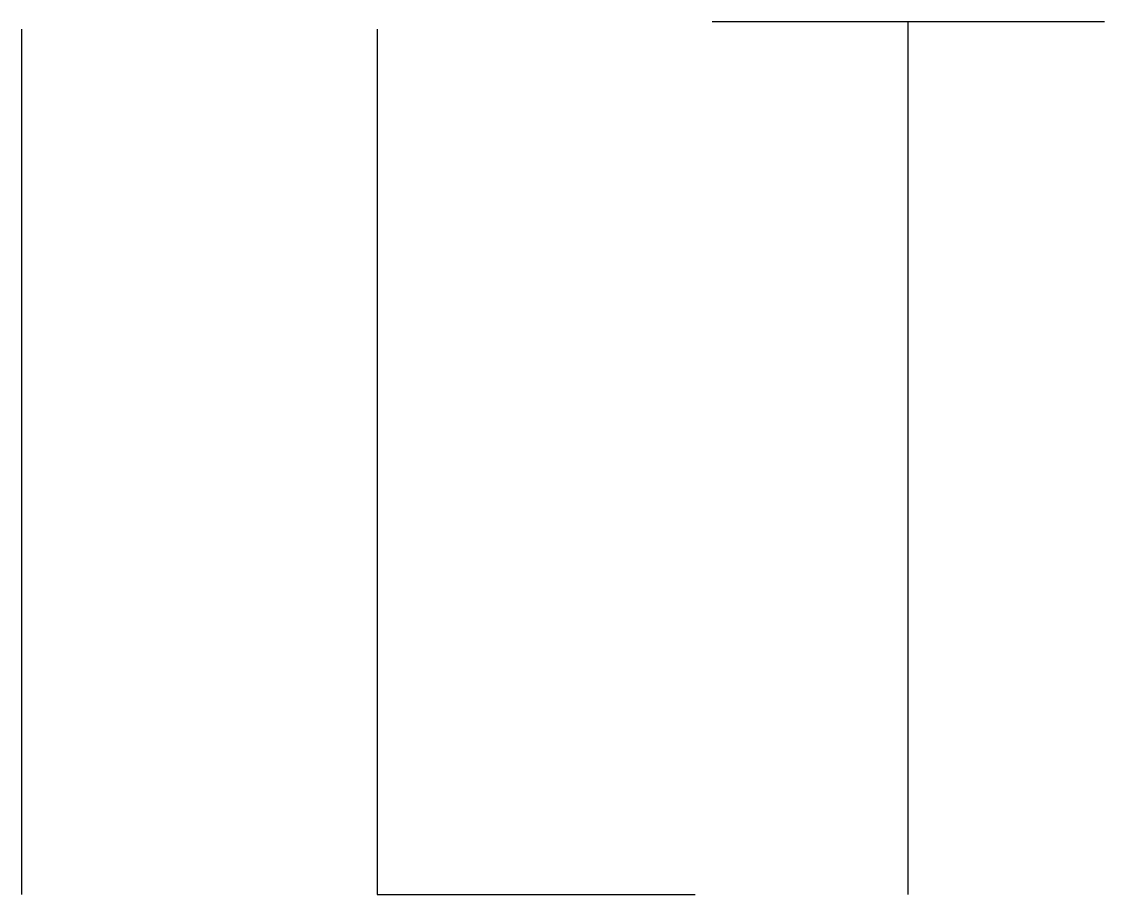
# Model space of a CAD drawing. Extents: x -7.2 to 14.7, y -8.8 to 8.9.
import ezdxf

# ---------------------------------------------------------------- set-up
doc = ezdxf.new("R2010")
doc.units = 0
doc.header["$MEASUREMENT"] = 0
doc.layers.add('FIACAOELETRICA', color=1, linetype='CONTINUOUS')

msp = doc.modelspace()

# ---------------------------------------------------------------- linework, layer by layer
at = {"layer": 'FIACAOELETRICA'}
for p, q in [((14.738, 8.917), (6.792, 8.917)), ((10.765, -8.767), (10.765, 8.917)), ((-7.203, 8.767), (-7.203, -8.767)), ((0, 8.767), (0, -8.767)), ((0, -8.767), (6.447, -8.767))]:
    msp.add_line(p, q, dxfattribs=at)

doc.saveas('drawing.dxf')
